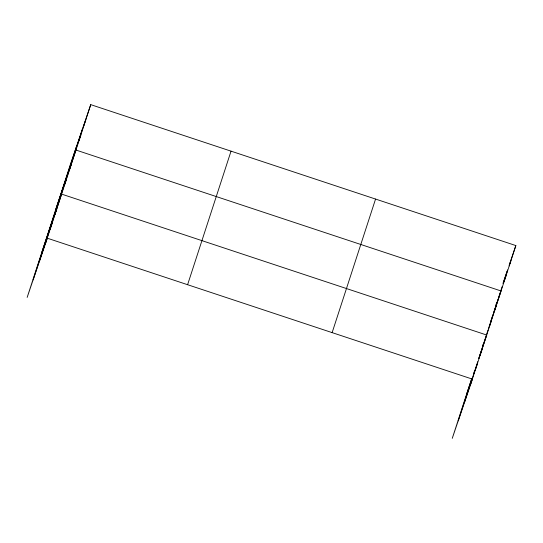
<?xml version="1.0" encoding="UTF-8"?>
<svg xmlns="http://www.w3.org/2000/svg" width="543" height="543" viewBox="0 0 543 543"><rect width="100%" height="100%" fill="white"/><g stroke="black" fill="none" stroke-linecap="round" stroke-linejoin="round"><path stroke-width="0.81" d="M33.13 279.855L76.563 146.298M39.293 261.746L82.726 128.189M45.279 244.18L90.742 104.643L515.85 245.572L470.381 385.109M187.6 284.708L231.033 151.151M332.133 332.628L375.566 199.064M471.365 379.591L452.258 438.357L472.417 379.136L47.309 238.201L27.15 297.428L70.583 163.864L90.742 104.643M458.238 420.784L471.813 379.034M482.374 346.556L483.134 344.235M495.969 304.752L496.75 302.363M464.401 402.682L477.725 361.699M483.256 344.69L478.736 358.611L486.752 335.058L61.644 194.123L41.485 253.35M483.508 343.916L488.035 330.001M488.537 328.454L493.064 314.533L490.655 321.619M497.985 299.397L493.322 313.739L501.08 290.987L75.979 150.051L55.814 209.279M498.25 298.602L502.132 286.65M503.171 283.466L507.576 269.919M83.785 125.759L85.821 119.779M78.864 140.895L80.9 134.915M69.165 170.719L71.201 164.739M64.386 185.414L66.422 179.434M54.829 214.797L56.866 208.817M50.058 229.485L52.087 223.506M503.008 283.29L507.026 271.486M509.191 265.133L515.85 245.572M509.144 265.941L510.929 260.715M503.972 281.824L506.008 275.851M494.524 310.908L496.302 305.675M489.494 326.343L491.53 320.37M466.586 394.286L471.752 379.109M473.639 373.564L474.446 371.202M479.937 355.726L481.974 349.753M475.159 370.421L477.195 364.441"/></g></svg>
